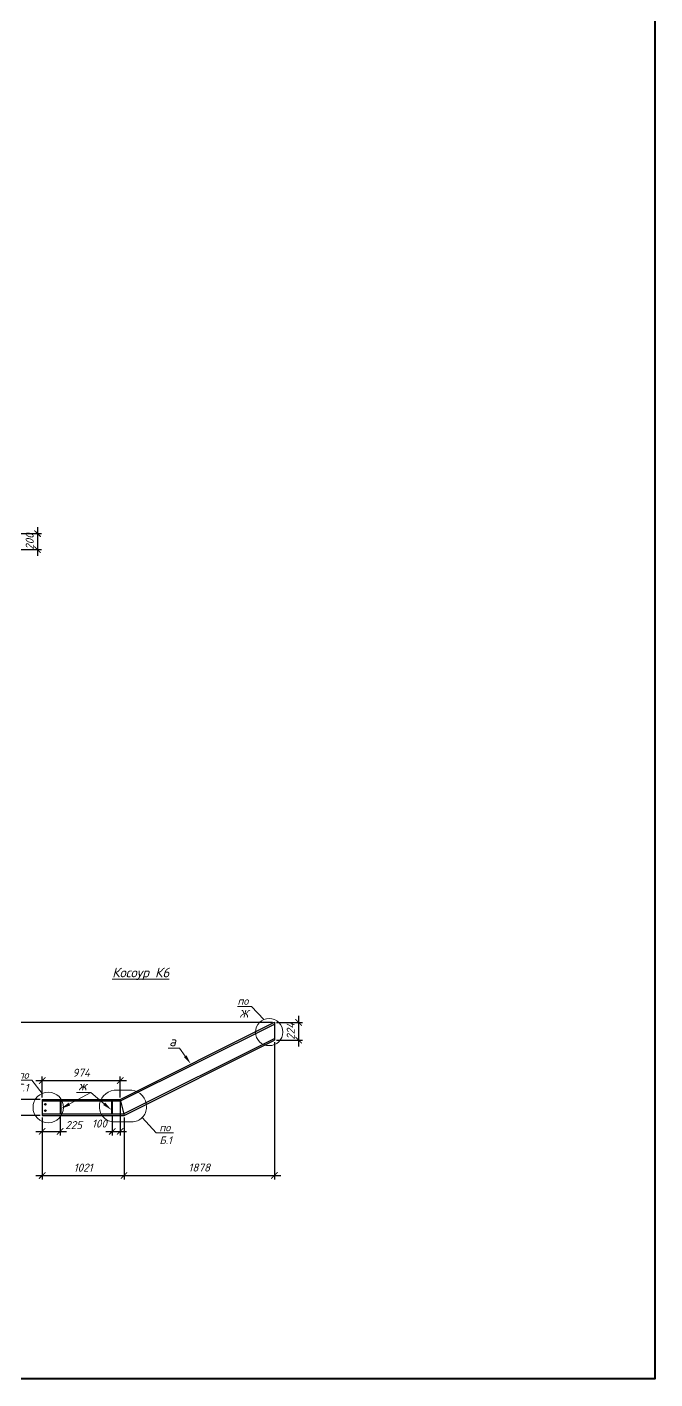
# Model space of a CAD drawing. Header units: millimetres. Extents: x -79646 to 95064, y -231229 to -58107.
# Drawn here: x -32662 to -24825, y -196401 to -179511 of the extents above; entities that cross this region are included whole.
import ezdxf
from ezdxf import colors
from ezdxf.entities.mleader import LeaderData, LeaderLine
from ezdxf.math import Vec2, Vec3

# ---------------------------------------------------------------- set-up
doc = ezdxf.new("R2010")
doc.units = ezdxf.units.MM
doc.header["$PDMODE"] = 3
doc.layers.get('0').update_dxf_attribs({"lineweight": 5})
doc.layers.get('Defpoints').update_dxf_attribs({"lineweight": 0})
for name, color, linetype, lineweight in [('#Dimensions', 7, 'Continuous', 9), ('#Выноски', 7, 'Continuous', 15), ('k_ Металл', 1, 'Continuous', 30)]:
    doc.layers.add(name, color=color, linetype=linetype, lineweight=lineweight)
doc.styles.add('ESKDW', font='eskdw.shx', dxfattribs={"oblique": 15})
doc.styles.add('STEP PR', font='isocpeui.ttf')
doc.dimstyles.new('SPDS', dxfattribs={"dimscale": 50, "dimtxt": 2.5, "dimasz": 2, "dimexe": 1.25, "dimexo": 0.625, "dimtad": 1, "dimdec": 0, "dimrnd": 0.001, "dimtxsty": 'ESKDW', "dimblk": 'ARCHTICK', "dimcen": 2.5, "dimdle": 2, "dimclrd": 256, "dimclre": 256, "dimclrt": 7, "dimadec": 0, "dimazin": 2, "dimtfac": 0.75, "dimtdec": 0, "dimtmove": 1, "dimatfit": 3, "dimfxl": 1, "dimtolj": 1, "dimarcsym": 1})

# ---------------------------------------------------------------- blocks, each defined once
blk = doc.blocks.new('_ArchTick')
at = {"color": 0, "linetype": 'ByBlock', "const_width": 0.15}
blk.add_lwpolyline([(-0.5, -0.5), (0.5, 0.5)], dxfattribs=at)
blk = doc.blocks.new('*D456')
at = {"layer": '#Dimensions', "lineweight": -2, "transparency": 16777216}
for p, q in [((-32531, -185759), (-32531, -186119)), ((-32855, -185839), (-32481, -185839)), ((-32855, -186039), (-32481, -186039))]:
    blk.add_line(p, q, dxfattribs=at)
at = {"layer": 'Defpoints', "color": 0, "lineweight": 0, "transparency": 16777216}
for p in [(-32880, -185839), (-32880, -186039), (-32531, -186039)]:
    blk.add_point(p, dxfattribs=at)
at = {"layer": '#Dimensions', "lineweight": -2, "transparency": 16777216, "xscale": 80, "yscale": 80, "zscale": 80}
for p, rotation in [((-32531, -185839), 90), ((-32531, -186039), 270)]:
    blk.add_blockref('_ArchTick', p, dxfattribs=dict(at, rotation=rotation))
at = {"layer": '#Dimensions', "transparency": 16777216, "insert": (-32629, -185939), "char_height": 100, "attachment_point": 5, "rotation": 90, "style": 'STEP PR'}
blk.add_mtext('\\A1;200', dxfattribs=at)
blk = doc.blocks.new('*D468')
at = {"layer": '#Dimensions', "lineweight": -2, "transparency": 16777216}
for p, q in [((-32473, -193133), (-32473, -193909)), ((-31451, -193133), (-31451, -193909)), ((-32553, -193859), (-31371, -193859))]:
    blk.add_line(p, q, dxfattribs=at)
at = {"layer": 'Defpoints', "color": 0, "lineweight": 0, "transparency": 16777216}
for p in [(-32473, -193108), (-31451, -193108), (-31451, -193859)]:
    blk.add_point(p, dxfattribs=at)
at = {"layer": '#Dimensions', "lineweight": -2, "transparency": 16777216, "xscale": 80, "yscale": 80, "zscale": 80, "rotation": 180}
blk.add_blockref('_ArchTick', (-32473, -193859), dxfattribs=at)
at = {"layer": '#Dimensions', "lineweight": -2, "transparency": 16777216, "xscale": 80, "yscale": 80, "zscale": 80}
blk.add_blockref('_ArchTick', (-31451, -193859), dxfattribs=at)
at = {"layer": '#Dimensions', "transparency": 16777216, "insert": (-31962, -193761), "char_height": 100, "attachment_point": 5, "style": 'STEP PR'}
blk.add_mtext('\\A1;1021', dxfattribs=at)
blk = doc.blocks.new('*D469')
at = {"layer": '#Dimensions', "lineweight": -2, "transparency": 16777216}
for p, q in [((-29574, -192194), (-29574, -193909)), ((-31451, -193133), (-31451, -193909)), ((-31531, -193859), (-29494, -193859))]:
    blk.add_line(p, q, dxfattribs=at)
at = {"layer": 'Defpoints', "color": 0, "lineweight": 0, "transparency": 16777216}
for p in [(-29574, -192169), (-31451, -193108), (-29574, -193859)]:
    blk.add_point(p, dxfattribs=at)
at = {"layer": '#Dimensions', "lineweight": -2, "transparency": 16777216, "xscale": 80, "yscale": 80, "zscale": 80, "rotation": 180}
blk.add_blockref('_ArchTick', (-31451, -193859), dxfattribs=at)
at = {"layer": '#Dimensions', "lineweight": -2, "transparency": 16777216, "xscale": 80, "yscale": 80, "zscale": 80}
blk.add_blockref('_ArchTick', (-29574, -193859), dxfattribs=at)
at = {"layer": '#Dimensions', "transparency": 16777216, "insert": (-30513, -193760), "char_height": 100, "attachment_point": 5, "style": 'STEP PR'}
blk.add_mtext('\\A1;1878', dxfattribs=at)
blk = doc.blocks.new('*D470')
at = {"layer": '#Dimensions', "lineweight": -2, "transparency": 16777216}
for p, q in [((-29273, -191866), (-29273, -192249)), ((-29549, -191946), (-29223, -191946)), ((-29549, -192169), (-29223, -192169))]:
    blk.add_line(p, q, dxfattribs=at)
at = {"layer": 'Defpoints', "color": 0, "lineweight": 0, "transparency": 16777216}
for p in [(-29574, -191946), (-29574, -192169), (-29273, -192169)]:
    blk.add_point(p, dxfattribs=at)
at = {"layer": '#Dimensions', "lineweight": -2, "transparency": 16777216, "xscale": 80, "yscale": 80, "zscale": 80}
for p, rotation in [((-29273, -191946), 90), ((-29273, -192169), 270)]:
    blk.add_blockref('_ArchTick', p, dxfattribs=dict(at, rotation=rotation))
at = {"layer": '#Dimensions', "transparency": 16777216, "insert": (-29371, -192057), "char_height": 100, "attachment_point": 5, "rotation": 90, "style": 'STEP PR'}
blk.add_mtext('\\A1;224', dxfattribs=at)
blk = doc.blocks.new('*D471')
at = {"layer": '#Dimensions', "lineweight": -2, "transparency": 16777216}
for p, q in [((-33020, -192988), (-33020, -191866)), ((-29599, -191946), (-33070, -191946)), ((-32498, -192908), (-33070, -192908))]:
    blk.add_line(p, q, dxfattribs=at)
at = {"layer": 'Defpoints', "color": 0, "lineweight": 0, "transparency": 16777216}
for p in [(-33020, -191946), (-29574, -191946), (-32473, -192908)]:
    blk.add_point(p, dxfattribs=at)
at = {"layer": '#Dimensions', "lineweight": -2, "transparency": 16777216, "xscale": 80, "yscale": 80, "zscale": 80}
for p, rotation in [((-33020, -191946), 90), ((-33020, -192908), 270)]:
    blk.add_blockref('_ArchTick', p, dxfattribs=dict(at, rotation=rotation))
at = {"layer": '#Dimensions', "transparency": 16777216, "insert": (-33118, -192427), "char_height": 100, "attachment_point": 5, "rotation": 90, "style": 'STEP PR'}
blk.add_mtext('\\A1;962', dxfattribs=at)
blk = doc.blocks.new('*D472')
at = {"layer": '#Dimensions', "lineweight": -2, "transparency": 16777216}
for p, q in [((-33020, -192828), (-33020, -193188)), ((-32498, -192908), (-33070, -192908)), ((-32498, -193108), (-33070, -193108))]:
    blk.add_line(p, q, dxfattribs=at)
at = {"layer": 'Defpoints', "color": 0, "lineweight": 0, "transparency": 16777216}
for p in [(-32473, -192908), (-33020, -193108), (-32473, -193108)]:
    blk.add_point(p, dxfattribs=at)
at = {"layer": '#Dimensions', "lineweight": -2, "transparency": 16777216, "xscale": 80, "yscale": 80, "zscale": 80}
for p, rotation in [((-33020, -192908), 90), ((-33020, -193108), 270)]:
    blk.add_blockref('_ArchTick', p, dxfattribs=dict(at, rotation=rotation))
at = {"layer": '#Dimensions', "transparency": 16777216, "insert": (-33118, -193008), "char_height": 100, "attachment_point": 5, "rotation": 90, "style": 'STEP PR'}
blk.add_mtext('\\A1;200', dxfattribs=at)
blk = doc.blocks.new('_None')
blk = doc.blocks.new('*D490')
at = {"layer": '#Dimensions', "lineweight": -2, "transparency": 16777216}
for p, q in [((-32553, -192673), (-31419, -192673)), ((-32473, -192883), (-32473, -192623)), ((-31499, -192883), (-31499, -192623))]:
    blk.add_line(p, q, dxfattribs=at)
at = {"layer": 'Defpoints', "color": 0, "lineweight": 0, "transparency": 16777216}
for p in [(-31499, -192673), (-32473, -192908), (-31499, -192908)]:
    blk.add_point(p, dxfattribs=at)
at = {"layer": '#Dimensions', "lineweight": -2, "transparency": 16777216, "xscale": 80, "yscale": 80, "zscale": 80, "rotation": 180}
blk.add_blockref('_ArchTick', (-32473, -192673), dxfattribs=at)
at = {"layer": '#Dimensions', "lineweight": -2, "transparency": 16777216, "xscale": 80, "yscale": 80, "zscale": 80}
blk.add_blockref('_ArchTick', (-31499, -192673), dxfattribs=at)
at = {"layer": '#Dimensions', "transparency": 16777216, "insert": (-31986, -192575), "char_height": 100, "attachment_point": 5, "style": 'STEP PR'}
blk.add_mtext('\\A1;974', dxfattribs=at)
blk = doc.blocks.new('*D670')
at = {"layer": '#Dimensions', "lineweight": -2, "transparency": 16777216}
for p, q in [((-31499, -192933), (-31499, -193358)), ((-31598, -193113), (-31598, -193358)), ((-31678, -193308), (-31419, -193308))]:
    blk.add_line(p, q, dxfattribs=at)
at = {"layer": 'Defpoints', "color": 0, "lineweight": 0, "transparency": 16777216}
for p in [(-31499, -192908), (-31598, -193088), (-31499, -193308)]:
    blk.add_point(p, dxfattribs=at)
at = {"layer": '#Dimensions', "lineweight": -2, "transparency": 16777216, "xscale": 80, "yscale": 80, "zscale": 80, "rotation": 180}
blk.add_blockref('_ArchTick', (-31598, -193308), dxfattribs=at)
at = {"layer": '#Dimensions', "lineweight": -2, "transparency": 16777216, "xscale": 80, "yscale": 80, "zscale": 80}
blk.add_blockref('_ArchTick', (-31499, -193308), dxfattribs=at)
at = {"layer": '#Dimensions', "transparency": 16777216, "insert": (-31759, -193210), "char_height": 100, "attachment_point": 5, "style": 'STEP PR'}
blk.add_mtext('\\A1;100', dxfattribs=at)
blk = doc.blocks.new('*D671')
at = {"layer": '#Dimensions', "lineweight": -2, "transparency": 16777216}
for p, q in [((-32473, -193133), (-32473, -193358)), ((-32250, -193113), (-32250, -193358)), ((-32553, -193308), (-32170, -193308))]:
    blk.add_line(p, q, dxfattribs=at)
at = {"layer": 'Defpoints', "color": 0, "lineweight": 0, "transparency": 16777216}
for p in [(-32473, -193108), (-32250, -193088), (-32250, -193308)]:
    blk.add_point(p, dxfattribs=at)
at = {"layer": '#Dimensions', "lineweight": -2, "transparency": 16777216, "xscale": 80, "yscale": 80, "zscale": 80, "rotation": 180}
blk.add_blockref('_ArchTick', (-32473, -193308), dxfattribs=at)
at = {"layer": '#Dimensions', "lineweight": -2, "transparency": 16777216, "xscale": 80, "yscale": 80, "zscale": 80}
blk.add_blockref('_ArchTick', (-32250, -193308), dxfattribs=at)
at = {"layer": '#Dimensions', "transparency": 16777216, "insert": (-32080, -193229), "char_height": 100, "attachment_point": 5, "style": 'STEP PR'}
blk.add_mtext('\\A1;225', dxfattribs=at)

msp = doc.modelspace()

# ---------------------------------------------------------------- linework, layer by layer
at = {"layer": '#Выноски'}
msp.add_lwpolyline([(-31573.28063, -192793.44002), (-31355.51183, -192793.43036, -0.3875689818), (-31170.18383, -193003.46876), (-31170.18383, -193003.57898, -0.4142135624), (-31355.51183, -193188.90698), (-31573.56733, -193188.90698, -0.4168832263), (-31758.89533, -193004.27671), (-31758.89533, -193004.16649, -0.3857430086)], format="xyb", close=True, dxfattribs=at)
for centre, radius in [((-29639.89625, -192067.18817), 169.76837), ((-32397.17086, -193008.89834), 190.42256)]:
    msp.add_circle(centre, radius, dxfattribs=at)
at = {"color": 3, "lineweight": 40}
msp.add_lwpolyline([(-71413.12307, -167621.84939), (-24824.9764, -167621.84939), (-24824.9764, -196401.13492), (-71413.12307, -196401.13492)], close=True, dxfattribs=at)
at = {"layer": 'k_ Металл'}
for points in [[(-32472.82544, -192908.06246), (-31498.66136, -192908.06246), (-29573.66136, -191945.56246)], [(-32472.82544, -192928.06246), (-31493.94, -192928.06246), (-29573.66136, -191967.92314)], [(-29573.66136, -191945.56246), (-29573.66136, -192169.16926)], [(-32472.82544, -193088.06246), (-31456.16912, -193088.06246), (-29573.66136, -192146.80858)], [(-32472.82544, -193108.06246), (-31451.44776, -193108.06246), (-29573.66136, -192169.16926)], [(-32472.82544, -192908.06246), (-32472.82544, -193108.06246)], [(-32249.66136, -192928.06246), (-32249.66136, -193088.06246)], [(-32239.66136, -192928.06246), (-32239.66136, -193088.06246)], [(-31607.66136, -192928.06246), (-31607.66136, -193088.06246)], [(-31597.66136, -192928.06246), (-31597.66136, -193088.06246)], [(-31498.66136, -192908.06246), (-31451.44776, -193108.06246)]]:
    msp.add_lwpolyline(points, dxfattribs=at)
for centre in [(-32433.6449, -192969.11741), (-32433.3415, -193048.1171)]:
    msp.add_circle(centre, 9.58333, dxfattribs=at)

# ---------------------------------------------------------------- texts
at = {"layer": '#Dimensions', "linetype": 'ByBlock', "insert": (-31242.54314, -191415.9866), "char_height": 120, "width": 1361.1823903, "attachment_point": 8, "style": 'STEP PR'}
msp.add_mtext('{\\fISOCPEUR|b1|i1|c204|p34;\\LКосоур К6}', dxfattribs=at)

# ---------------------------------------------------------------- dimensions: what is measured, and where the dimension line sits
at = {"layer": '#Dimensions'}
for base, p1, p2, picture, middle in [((-32530.78887, -186039.14392), (-32880.48995, -185839.14392), (-32880.48995, -186039.14392), '*D456', (-32530.78887, -185939.14392)), ((-29272.92421, -192169.16926), (-29573.66136, -191945.56246), (-29573.66136, -192169.16926), '*D470', (-29272.92421, -192057.36586)), ((-33019.87293, -193108.06246), (-32472.82544, -192908.06246), (-32472.82544, -193108.06246), '*D472', (-33019.87293, -193008.06246))]:
    dim = msp.add_linear_dim(base=base, p1=p1, p2=p2, angle=90, dimstyle='SPDS', override={"dimscale": 40, "dimgap": 1.2, "dimrnd": 1, "dimtxsty": 'STEP PR', "dimblk1": 'ArchTick', "dimblk2": 'ArchTick', "dimsah": 1, "dimclrt": 256}, dxfattribs=at)
    dim.commit()
    dim.dimension.update_dxf_attribs({"geometry": picture, "text_midpoint": middle, "dimtype": 160})
dim = msp.add_linear_dim(base=(-33019.8729310713, -191945.5624588061), p1=(-32472.8254357018, -192908.0624588061), p2=(-29573.6613570518, -191945.5624588061), angle=90, dimstyle='SPDS', override={"dimscale": 40, "dimgap": 1.2, "dimrnd": 1, "dimtxsty": 'STEP PR', "dimblk1": 'ArchTick', "dimblk2": 'ArchTick', "dimsah": 1, "dimclrt": 256}, dxfattribs=at)
dim.commit()
dim.dimension.update_dxf_attribs({"geometry": '*D471', "text_midpoint": (-33117.8729310712, -192426.8124588061)})
for base, p1, p2, picture, middle in [((-29573.66136, -193858.79937), (-31451.44776, -193108.06246), (-29573.66136, -192169.16926), '*D469', (-30512.55456, -193760.15543)), ((-31498.66136, -192673.26293), (-32472.82544, -192908.06246), (-31498.66136, -192908.06246), '*D490', (-31985.7434, -192574.61899)), ((-31451.44776, -193858.79937), (-32472.82544, -193108.06246), (-31451.44776, -193108.06246), '*D468', (-31962.1366, -193760.79937))]:
    dim = msp.add_linear_dim(base=base, p1=p1, p2=p2, dimstyle='SPDS', override={"dimscale": 40, "dimgap": 1.2, "dimrnd": 1, "dimtxsty": 'STEP PR', "dimblk1": 'ArchTick', "dimblk2": 'ArchTick', "dimsah": 1, "dimclrt": 256}, dxfattribs=at)
    dim.commit()
    dim.dimension.update_dxf_attribs({"geometry": picture, "text_midpoint": middle})
for base, p1, p2, picture, middle in [((-31498.66136, -193308.21609), (-31597.66136, -193088.06246), (-31498.66136, -192908.06246), '*D670', (-31758.52609, -193308.21609)), ((-32249.66136, -193308.21609), (-32472.82544, -193108.06246), (-32249.66136, -193088.06246), '*D671', (-32079.59492, -193326.5971))]:
    dim = msp.add_linear_dim(base=base, p1=p1, p2=p2, dimstyle='SPDS', override={"dimscale": 40, "dimgap": 1.2, "dimrnd": 5, "dimtxsty": 'STEP PR', "dimblk1": 'ArchTick', "dimblk2": 'ArchTick', "dimsah": 1, "dimclrt": 256}, dxfattribs=at)
    dim.commit()
    dim.dimension.update_dxf_attribs({"geometry": picture, "text_midpoint": middle, "dimtype": 160})

# ---------------------------------------------------------------- leaders
at = {"layer": '#Выноски'}
ml = msp.add_multileader_mtext('Standard', dxfattribs=at)
ml.set_content('\\A1;по Ж', color=256, style='STEP PR')
ml.set_leader_properties(color=256, linetype='ByLayer', lineweight=-1)
ml.set_arrow_properties(name='NONE')
ml.build(insert=Vec2(0, 0))
ml.multileader.update_dxf_attribs({"text_left_attachment_type": 6, "text_right_attachment_type": 6, "dogleg_length": 0, "arrow_head_size": 96, "scale": 0.4})
ctx = ml.context
ctx.base_point, ctx.scale, ctx.char_height, ctx.arrow_head_size, ctx.landing_gap_size, ctx.plane_origin = Vec3(-30241.11344, -191745.86967), 0.4, 96, 96, 40, Vec3(-24689.68029, -204989.77714)
ctx.left_attachment, ctx.right_attachment, ctx.text_align_type = 6, 6, 2
notes = []
notes.append((ctx, [(1, (1, 1, 0), (-29859.9498, -191745.86967), (-1, 0), 0, [(0, [(-29705.23895, -191910.49857)], 0, [])])]))
ctx.mtext.insert, ctx.mtext.rotation, ctx.mtext.width, ctx.mtext.alignment, ctx.mtext.flow_direction = Vec3(-29899.9498, -191630.66967), 6.2831853072, 332.8136675, 3, 5
ml = msp.add_multileader_mtext('Standard', dxfattribs=at)
ml.set_content('\\A1;a', color=256, style='STEP PR')
ml.set_leader_properties(color=256, linetype='ByLayer', lineweight=-1)
ml.build(insert=Vec2(0, 0))
ml.multileader.update_dxf_attribs({"text_left_attachment_type": 6, "text_right_attachment_type": 6, "dogleg_length": 0, "arrow_head_size": 120, "scale": 0.4})
ctx = ml.context
ctx.base_point, ctx.scale, ctx.char_height, ctx.arrow_head_size, ctx.landing_gap_size, ctx.plane_origin = Vec3(-30932.05617, -192267.36008), 0.4, 120, 120, 50, Vec3(-2987.1018, -216381.54554)
ctx.left_attachment, ctx.right_attachment, ctx.text_align_type = 6, 6, 1
notes.append((ctx, [(1, (1, 1, 0), (-30759.14708, -192267.36008), (-1, 0), 0, [(0, [(-30618.12413, -192467.79385)], 0, [])])]))
ctx.mtext.insert, ctx.mtext.rotation, ctx.mtext.alignment, ctx.mtext.flow_direction = Vec3(-30845.60163, -192123.36008), 6.2831853072, 2, 5
ml = msp.add_multileader_mtext('Standard', dxfattribs=at)
ml.set_content('\\A1;по Г.1', color=256, style='STEP PR')
ml.set_leader_properties(color=256, linetype='ByLayer', lineweight=-1)
ml.set_arrow_properties(name='NONE')
ml.build(insert=Vec2(0, 0))
ml.multileader.update_dxf_attribs({"text_left_attachment_type": 6, "text_right_attachment_type": 6, "dogleg_length": 0, "arrow_head_size": 96, "scale": 0.4})
ctx = ml.context
ctx.base_point, ctx.scale, ctx.char_height, ctx.arrow_head_size, ctx.landing_gap_size, ctx.plane_origin = Vec3(-33047.77093, -192669.04811), 0.4, 96, 96, 40, Vec3(-27446.10886, -205912.95557)
ctx.left_attachment, ctx.right_attachment, ctx.text_align_type = 6, 6, 2
notes.append((ctx, [(1, (1, 1, 0), (-32602.60729, -192669.04811), (-1, 0), 0, [(0, [(-32475.28543, -192835.23526)], 0, [])])]))
ctx.mtext.insert, ctx.mtext.rotation, ctx.mtext.width, ctx.mtext.defined_height, ctx.mtext.alignment, ctx.mtext.flow_direction = Vec3(-32642.60729, -192553.84811), 6.2831853072, 458.6681795, 192.67604, 3, 5
ml = msp.add_multileader_mtext('Standard', dxfattribs=at)
ml.set_content('\\A1;ж', color=256, style='STEP PR')
ml.set_leader_properties(color=256, linetype='ByLayer', lineweight=-1)
ml.build(insert=Vec2(0, 0))
ml.multileader.update_dxf_attribs({"text_left_attachment_type": 6, "text_right_attachment_type": 6, "dogleg_length": 0, "arrow_head_size": 120, "scale": 0.4})
ctx = ml.context
ctx.base_point, ctx.scale, ctx.char_height, ctx.arrow_head_size, ctx.landing_gap_size, ctx.plane_origin = Vec3(-32073.49961, -192821.4741), 0.4, 120, 120, 50, Vec3(-4422.0602, -216778.01802)
ctx.left_attachment, ctx.right_attachment, ctx.text_align_type = 6, 6, 1
notes.append((ctx, [(1, (1, 1, 0), (-31867.59052, -192821.4741), (-1, 0), 0, [(0, [(-32239.66136, -193024.64542)], 0, []), (1, [(-31607.66136, -193040.78024)], 0, [])])]))
ctx.mtext.insert, ctx.mtext.rotation, ctx.mtext.alignment, ctx.mtext.flow_direction = Vec3(-31970.54507, -192677.4741), 6.2831853072, 2, 5
ml = msp.add_multileader_mtext('Standard', dxfattribs=at)
ml.set_content('\\A1;по Б.1', color=256, style='STEP PR')
ml.set_leader_properties(color=256, linetype='ByLayer', lineweight=-1)
ml.set_arrow_properties(name='NONE')
ml.build(insert=Vec2(0, 0))
ml.multileader.update_dxf_attribs({"text_left_attachment_type": 6, "text_right_attachment_type": 6, "dogleg_length": 0, "arrow_head_size": 96, "scale": 0.4})
ctx = ml.context
ctx.base_point, ctx.scale, ctx.char_height, ctx.arrow_head_size, ctx.landing_gap_size, ctx.plane_origin = Vec3(-31049.93718, -193326.13599), 0.4, 96, 96, 40, Vec3(-25734.4387, -206619.22771)
ctx.left_attachment, ctx.right_attachment = 6, 6
notes.append((ctx, [(0, (1, 1, 0), (-31049.93718, -193326.13599), (1, 0), 0, [(0, [(-31224.46514, -193134.62566)], 0, [])])]))
ctx.mtext.insert, ctx.mtext.rotation, ctx.mtext.width, ctx.mtext.flow_direction = Vec3(-31009.93718, -193210.93599), 6.2831853072, 437.8321838, 5
for ctx, leaders in notes:
    for number, flags, end, landing, length, lines in leaders:
        leader = LeaderData()
        leader.index, (leader.has_last_leader_line, leader.has_dogleg_vector, leader.attachment_direction) = number, flags
        leader.last_leader_point, leader.dogleg_vector, leader.dogleg_length = Vec3(end), Vec3(landing), length
        for number, points, colour, breaks in lines:
            line = LeaderLine()
            line.index, line.vertices, line.color, line.breaks = number, Vec3.list(points), colors.encode_raw_color(colour), breaks
            leader.lines.append(line)
        ctx.leaders.append(leader)

doc.saveas('drawing.dxf')
